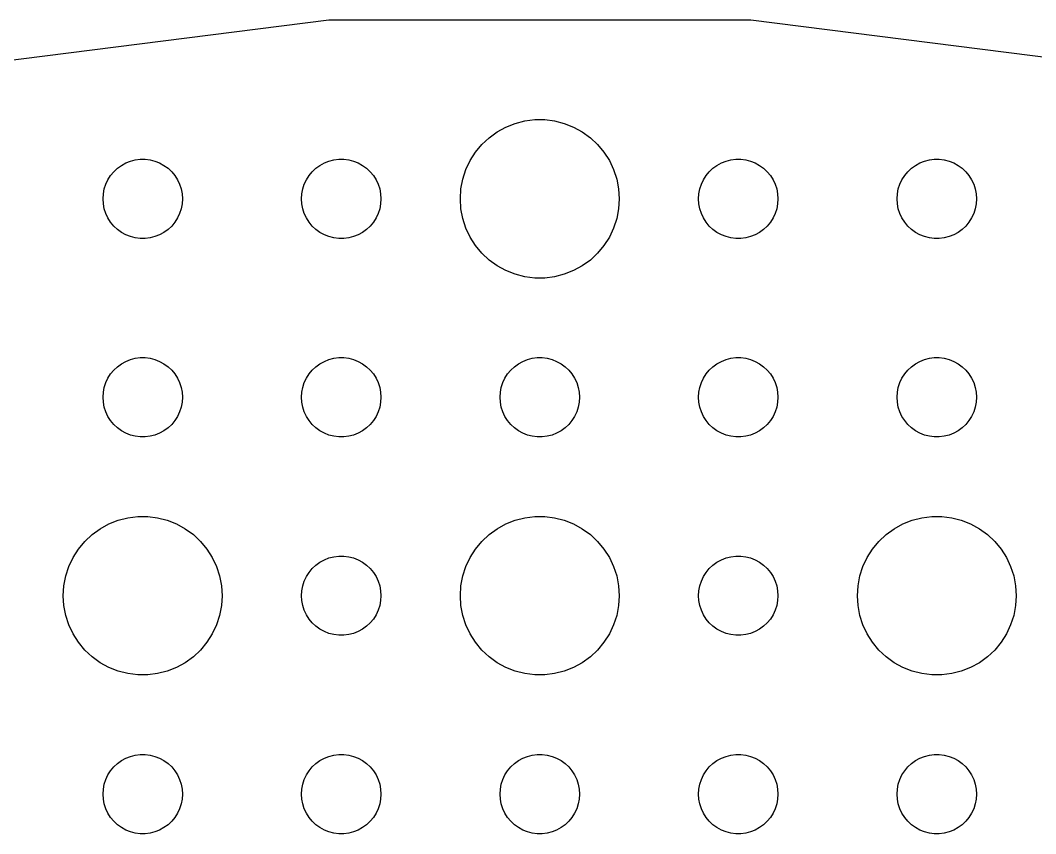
# Model space of a CAD drawing. Header units: metres. Extents: x -127 to 127, y -127 to 127.
# Drawn here: x -19.62 to 18.74, y 96 to 126.75 of the extents above; entities that cross this region are included whole.
import ezdxf

# ---------------------------------------------------------------- set-up
doc = ezdxf.new("R2010")
doc.units = ezdxf.units.M

msp = doc.modelspace()

# ---------------------------------------------------------------- linework, layer by layer
for p, q in [((-7.9744, 126.749), (-23.7974, 124.75)), ((7.9744, 126.749), (-7.9744, 126.749)), ((23.7974, 124.75), (7.9744, 126.749)), ((-1.27733, 122.714), (-0.92705, 122.853)), ((-0.92705, 122.853), (-0.56213, 122.947)), ((-0.56213, 122.947), (-0.18837, 122.994)), ((-0.18837, 122.994), (0.18837, 122.994)), ((0.18837, 122.994), (0.56213, 122.947)), ((0.56213, 122.947), (0.92705, 122.853)), ((0.92705, 122.853), (1.27733, 122.714)), ((-1.91226, 122.312), (-1.60747, 122.533)), ((-1.60747, 122.533), (-1.27733, 122.714)), ((1.27733, 122.714), (1.60747, 122.533)), ((1.60747, 122.533), (1.91226, 122.312)), ((-2.42705, 121.763), (-2.1869, 122.054)), ((-2.1869, 122.054), (-1.91226, 122.312)), ((1.91226, 122.312), (2.1869, 122.054)), ((2.1869, 122.054), (2.42705, 121.763)), ((-2.62891, 121.445), (-2.42705, 121.763)), ((2.42705, 121.763), (2.62891, 121.445)), ((-15.9561, 121.156), (-15.8037, 121.266)), ((-15.8037, 121.266), (-15.6387, 121.357)), ((-15.6387, 121.357), (-15.4635, 121.427)), ((-15.4635, 121.427), (-15.2811, 121.473)), ((-15.2811, 121.473), (-15.0942, 121.497)), ((-15.0942, 121.497), (-14.9058, 121.497)), ((-14.9058, 121.497), (-14.7189, 121.473)), ((-14.7189, 121.473), (-14.5365, 121.427)), ((-14.5365, 121.427), (-14.3613, 121.357)), ((-14.3613, 121.357), (-14.1963, 121.266)), ((-14.1963, 121.266), (-14.0439, 121.156)), ((-8.45613, 121.156), (-8.30373, 121.266)), ((-8.30373, 121.266), (-8.13866, 121.357)), ((-8.13866, 121.357), (-7.96352, 121.427)), ((-7.96352, 121.427), (-7.78107, 121.473)), ((-7.78107, 121.473), (-7.59418, 121.497)), ((-7.59418, 121.497), (-7.40581, 121.497)), ((-7.40581, 121.497), (-7.21892, 121.473)), ((-7.21892, 121.473), (-7.03647, 121.427)), ((-7.03647, 121.427), (-6.86133, 121.357)), ((-6.86133, 121.357), (-6.69626, 121.266)), ((-6.69626, 121.266), (-6.54385, 121.156)), ((-2.78932, 121.104), (-2.62891, 121.445)), ((2.62891, 121.445), (2.78932, 121.104)), ((6.54385, 121.156), (6.69626, 121.266)), ((6.69626, 121.266), (6.86133, 121.357)), ((6.86133, 121.357), (7.03647, 121.427)), ((7.03647, 121.427), (7.21892, 121.473)), ((7.21892, 121.473), (7.40581, 121.497)), ((7.40581, 121.497), (7.59418, 121.497)), ((7.59418, 121.497), (7.78107, 121.473)), ((7.78107, 121.473), (7.96352, 121.427)), ((7.96352, 121.427), (8.13866, 121.357)), ((8.13866, 121.357), (8.30373, 121.266)), ((8.30373, 121.266), (8.45613, 121.156)), ((14.0439, 121.156), (14.1963, 121.266)), ((14.1963, 121.266), (14.3613, 121.357)), ((14.3613, 121.357), (14.5365, 121.427)), ((14.5365, 121.427), (14.7189, 121.473)), ((14.7189, 121.473), (14.9058, 121.497)), ((14.9058, 121.497), (15.0942, 121.497)), ((15.0942, 121.497), (15.2811, 121.473)), ((15.2811, 121.473), (15.4635, 121.427)), ((15.4635, 121.427), (15.6387, 121.357)), ((15.6387, 121.357), (15.8037, 121.266)), ((15.8037, 121.266), (15.9561, 121.156)), ((-16.3145, 120.723), (-16.2135, 120.882)), ((-16.2135, 120.882), (-16.0934, 121.027)), ((-16.0934, 121.027), (-15.9561, 121.156)), ((-14.0439, 121.156), (-13.9065, 121.027)), ((-13.9065, 121.027), (-13.7865, 120.882)), ((-13.7865, 120.882), (-13.6855, 120.723)), ((-8.81445, 120.723), (-8.71352, 120.882)), ((-8.71352, 120.882), (-8.59344, 121.027)), ((-8.59344, 121.027), (-8.45613, 121.156)), ((-6.54385, 121.156), (-6.40654, 121.027)), ((-6.40654, 121.027), (-6.28647, 120.882)), ((-6.28647, 120.882), (-6.18553, 120.723)), ((-2.90575, 120.746), (-2.78932, 121.104)), ((2.78932, 121.104), (2.90575, 120.746)), ((6.18553, 120.723), (6.28647, 120.882)), ((6.28647, 120.882), (6.40654, 121.027)), ((6.40654, 121.027), (6.54385, 121.156)), ((8.45613, 121.156), (8.59344, 121.027)), ((8.59344, 121.027), (8.71352, 120.882)), ((8.71352, 120.882), (8.81445, 120.723)), ((13.6855, 120.723), (13.7865, 120.882)), ((13.7865, 120.882), (13.9065, 121.027)), ((13.9065, 121.027), (14.0439, 121.156)), ((15.9561, 121.156), (16.0934, 121.027)), ((16.0934, 121.027), (16.2135, 120.882)), ((16.2135, 120.882), (16.3145, 120.723)), ((-16.4529, 120.373), (-16.3947, 120.552)), ((-16.3947, 120.552), (-16.3145, 120.723)), ((-13.6855, 120.723), (-13.6053, 120.552)), ((-13.6053, 120.552), (-13.5471, 120.373)), ((-8.95287, 120.373), (-8.89465, 120.552)), ((-8.89465, 120.552), (-8.81445, 120.723)), ((-6.18553, 120.723), (-6.10533, 120.552)), ((-6.10533, 120.552), (-6.04712, 120.373)), ((-2.97633, 120.376), (-2.90575, 120.746)), ((2.90575, 120.746), (2.97633, 120.376)), ((6.04712, 120.373), (6.10533, 120.552)), ((6.10533, 120.552), (6.18553, 120.723)), ((8.81445, 120.723), (8.89465, 120.552)), ((8.89465, 120.552), (8.95287, 120.373)), ((13.5471, 120.373), (13.6053, 120.552)), ((13.6053, 120.552), (13.6855, 120.723)), ((16.3145, 120.723), (16.3947, 120.552)), ((16.3947, 120.552), (16.4529, 120.373)), ((-16.5, 120), (-16.4882, 120.188)), ((-16.4882, 120.188), (-16.4529, 120.373)), ((-13.5471, 120.373), (-13.5118, 120.188)), ((-13.5118, 120.188), (-13.5, 120)), ((-9, 120), (-8.98816, 120.188)), ((-8.98816, 120.188), (-8.95287, 120.373)), ((-6.04712, 120.373), (-6.01183, 120.188)), ((-6.01183, 120.188), (-6, 120)), ((-3, 120), (-2.97633, 120.376)), ((2.97633, 120.376), (3, 120)), ((6, 120), (6.01183, 120.188)), ((6.01183, 120.188), (6.04712, 120.373)), ((8.95287, 120.373), (8.98816, 120.188)), ((8.98816, 120.188), (9, 120)), ((13.5, 120), (13.5118, 120.188)), ((13.5118, 120.188), (13.5471, 120.373)), ((16.4529, 120.373), (16.4882, 120.188)), ((16.4882, 120.188), (16.5, 120)), ((-16.4882, 119.812), (-16.5, 120)), ((-16.4529, 119.627), (-16.4882, 119.812)), ((-13.5118, 119.812), (-13.5471, 119.627)), ((-13.5, 120), (-13.5118, 119.812)), ((-8.98816, 119.812), (-9, 120)), ((-8.95287, 119.627), (-8.98816, 119.812)), ((-6.01183, 119.812), (-6.04712, 119.627)), ((-6, 120), (-6.01183, 119.812)), ((-2.97633, 119.624), (-3, 120)), ((3, 120), (2.97633, 119.624)), ((6.01183, 119.812), (6, 120)), ((6.04712, 119.627), (6.01183, 119.812)), ((8.98816, 119.812), (8.95287, 119.627)), ((9, 120), (8.98816, 119.812)), ((13.5118, 119.812), (13.5, 120)), ((13.5471, 119.627), (13.5118, 119.812)), ((16.4882, 119.812), (16.4529, 119.627)), ((16.5, 120), (16.4882, 119.812)), ((-16.3947, 119.448), (-16.4529, 119.627)), ((-16.3145, 119.277), (-16.3947, 119.448)), ((-13.6053, 119.448), (-13.6855, 119.277)), ((-13.5471, 119.627), (-13.6053, 119.448)), ((-8.89465, 119.448), (-8.95287, 119.627)), ((-8.81445, 119.277), (-8.89465, 119.448)), ((-6.10533, 119.448), (-6.18553, 119.277)), ((-6.04712, 119.627), (-6.10533, 119.448)), ((-2.90575, 119.254), (-2.97633, 119.624)), ((2.97633, 119.624), (2.90575, 119.254)), ((6.10533, 119.448), (6.04712, 119.627)), ((6.18553, 119.277), (6.10533, 119.448)), ((8.89465, 119.448), (8.81445, 119.277)), ((8.95287, 119.627), (8.89465, 119.448)), ((13.6053, 119.448), (13.5471, 119.627)), ((13.6855, 119.277), (13.6053, 119.448)), ((16.3947, 119.448), (16.3145, 119.277)), ((16.4529, 119.627), (16.3947, 119.448)), ((-16.2135, 119.118), (-16.3145, 119.277)), ((-16.0934, 118.973), (-16.2135, 119.118)), ((-15.9561, 118.844), (-16.0934, 118.973)), ((-13.9065, 118.973), (-14.0439, 118.844)), ((-13.7865, 119.118), (-13.9065, 118.973)), ((-13.6855, 119.277), (-13.7865, 119.118)), ((-8.71352, 119.118), (-8.81445, 119.277)), ((-8.59344, 118.973), (-8.71352, 119.118)), ((-8.45613, 118.844), (-8.59344, 118.973)), ((-6.40654, 118.973), (-6.54385, 118.844)), ((-6.28647, 119.118), (-6.40654, 118.973)), ((-6.18553, 119.277), (-6.28647, 119.118)), ((-2.78932, 118.896), (-2.90575, 119.254)), ((2.90575, 119.254), (2.78932, 118.896)), ((6.28647, 119.118), (6.18553, 119.277)), ((6.40654, 118.973), (6.28647, 119.118)), ((6.54385, 118.844), (6.40654, 118.973)), ((8.59344, 118.973), (8.45613, 118.844)), ((8.71352, 119.118), (8.59344, 118.973)), ((8.81445, 119.277), (8.71352, 119.118)), ((13.7865, 119.118), (13.6855, 119.277)), ((13.9065, 118.973), (13.7865, 119.118)), ((14.0439, 118.844), (13.9065, 118.973)), ((16.0934, 118.973), (15.9561, 118.844)), ((16.2135, 119.118), (16.0934, 118.973)), ((16.3145, 119.277), (16.2135, 119.118)), ((-15.8037, 118.734), (-15.9561, 118.844)), ((-15.6387, 118.643), (-15.8037, 118.734)), ((-15.4635, 118.573), (-15.6387, 118.643)), ((-15.2811, 118.527), (-15.4635, 118.573)), ((-14.5365, 118.573), (-14.7189, 118.527)), ((-14.3613, 118.643), (-14.5365, 118.573)), ((-14.1963, 118.734), (-14.3613, 118.643)), ((-14.0439, 118.844), (-14.1963, 118.734)), ((-8.30373, 118.734), (-8.45613, 118.844)), ((-8.13866, 118.643), (-8.30373, 118.734)), ((-7.96352, 118.573), (-8.13866, 118.643)), ((-7.78107, 118.527), (-7.96352, 118.573)), ((-7.03647, 118.573), (-7.21892, 118.527)), ((-6.86133, 118.643), (-7.03647, 118.573)), ((-6.69626, 118.734), (-6.86133, 118.643)), ((-6.54385, 118.844), (-6.69626, 118.734)), ((-2.62891, 118.555), (-2.78932, 118.896)), ((-2.42705, 118.237), (-2.62891, 118.555)), ((2.62891, 118.555), (2.42705, 118.237)), ((2.78932, 118.896), (2.62891, 118.555)), ((6.69626, 118.734), (6.54385, 118.844)), ((6.86133, 118.643), (6.69626, 118.734)), ((7.03647, 118.573), (6.86133, 118.643)), ((7.21892, 118.527), (7.03647, 118.573)), ((7.96352, 118.573), (7.78107, 118.527)), ((8.13866, 118.643), (7.96352, 118.573)), ((8.30373, 118.734), (8.13866, 118.643)), ((8.45613, 118.844), (8.30373, 118.734)), ((14.1963, 118.734), (14.0439, 118.844)), ((14.3613, 118.643), (14.1963, 118.734)), ((14.5365, 118.573), (14.3613, 118.643)), ((14.7189, 118.527), (14.5365, 118.573)), ((15.4635, 118.573), (15.2811, 118.527)), ((15.6387, 118.643), (15.4635, 118.573)), ((15.8037, 118.734), (15.6387, 118.643)), ((15.9561, 118.844), (15.8037, 118.734)), ((-15.0942, 118.503), (-15.2811, 118.527)), ((-14.9058, 118.503), (-15.0942, 118.503)), ((-14.7189, 118.527), (-14.9058, 118.503)), ((-7.59418, 118.503), (-7.78107, 118.527)), ((-7.40581, 118.503), (-7.59418, 118.503)), ((-7.21892, 118.527), (-7.40581, 118.503)), ((-2.1869, 117.946), (-2.42705, 118.237)), ((2.42705, 118.237), (2.1869, 117.946)), ((7.40581, 118.503), (7.21892, 118.527)), ((7.59418, 118.503), (7.40581, 118.503)), ((7.78107, 118.527), (7.59418, 118.503)), ((14.9058, 118.503), (14.7189, 118.527)), ((15.0942, 118.503), (14.9058, 118.503)), ((15.2811, 118.527), (15.0942, 118.503)), ((-1.91226, 117.688), (-2.1869, 117.946)), ((2.1869, 117.946), (1.91226, 117.688)), ((-1.60747, 117.467), (-1.91226, 117.688)), ((-1.27733, 117.286), (-1.60747, 117.467)), ((1.60747, 117.467), (1.27733, 117.286)), ((1.91226, 117.688), (1.60747, 117.467)), ((-0.92705, 117.147), (-1.27733, 117.286)), ((-0.56213, 117.053), (-0.92705, 117.147)), ((-0.18837, 117.006), (-0.56213, 117.053)), ((0.18837, 117.006), (-0.18837, 117.006)), ((0.56213, 117.053), (0.18837, 117.006)), ((0.92705, 117.147), (0.56213, 117.053)), ((1.27733, 117.286), (0.92705, 117.147)), ((-15.4635, 113.927), (-15.2811, 113.973)), ((-15.2811, 113.973), (-15.0942, 113.997)), ((-15.0942, 113.997), (-14.9058, 113.997)), ((-14.9058, 113.997), (-14.7189, 113.973)), ((-14.7189, 113.973), (-14.5365, 113.927)), ((-7.96352, 113.927), (-7.78107, 113.973)), ((-7.78107, 113.973), (-7.59418, 113.997)), ((-7.59418, 113.997), (-7.40581, 113.997)), ((-7.40581, 113.997), (-7.21892, 113.973)), ((-7.21892, 113.973), (-7.03647, 113.927)), ((-0.46352, 113.927), (-0.28107, 113.973)), ((-0.28107, 113.973), (-0.09418, 113.997)), ((-0.09418, 113.997), (0.09418, 113.997)), ((0.09418, 113.997), (0.28107, 113.973)), ((0.28107, 113.973), (0.46352, 113.927)), ((7.03647, 113.927), (7.21892, 113.973)), ((7.21892, 113.973), (7.40581, 113.997)), ((7.40581, 113.997), (7.59418, 113.997)), ((7.59418, 113.997), (7.78107, 113.973)), ((7.78107, 113.973), (7.96352, 113.927)), ((14.5365, 113.927), (14.7189, 113.973)), ((14.7189, 113.973), (14.9058, 113.997)), ((14.9058, 113.997), (15.0942, 113.997)), ((15.0942, 113.997), (15.2811, 113.973)), ((15.2811, 113.973), (15.4635, 113.927)), ((-16.0934, 113.527), (-15.9561, 113.656)), ((-15.9561, 113.656), (-15.8037, 113.766)), ((-15.8037, 113.766), (-15.6387, 113.857)), ((-15.6387, 113.857), (-15.4635, 113.927)), ((-14.5365, 113.927), (-14.3613, 113.857)), ((-14.3613, 113.857), (-14.1963, 113.766)), ((-14.1963, 113.766), (-14.0439, 113.656)), ((-14.0439, 113.656), (-13.9065, 113.527)), ((-8.59344, 113.527), (-8.45613, 113.656)), ((-8.45613, 113.656), (-8.30373, 113.766)), ((-8.30373, 113.766), (-8.13866, 113.857)), ((-8.13866, 113.857), (-7.96352, 113.927)), ((-7.03647, 113.927), (-6.86133, 113.857)), ((-6.86133, 113.857), (-6.69626, 113.766)), ((-6.69626, 113.766), (-6.54385, 113.656)), ((-6.54385, 113.656), (-6.40654, 113.527)), ((-1.09344, 113.527), (-0.95613, 113.656)), ((-0.95613, 113.656), (-0.80373, 113.766)), ((-0.80373, 113.766), (-0.63866, 113.857)), ((-0.63866, 113.857), (-0.46352, 113.927)), ((0.46352, 113.927), (0.63866, 113.857)), ((0.63866, 113.857), (0.80373, 113.766)), ((0.80373, 113.766), (0.95613, 113.656)), ((0.95613, 113.656), (1.09344, 113.527)), ((6.40654, 113.527), (6.54385, 113.656)), ((6.54385, 113.656), (6.69626, 113.766)), ((6.69626, 113.766), (6.86133, 113.857)), ((6.86133, 113.857), (7.03647, 113.927)), ((7.96352, 113.927), (8.13866, 113.857)), ((8.13866, 113.857), (8.30373, 113.766)), ((8.30373, 113.766), (8.45613, 113.656)), ((8.45613, 113.656), (8.59344, 113.527)), ((13.9065, 113.527), (14.0439, 113.656)), ((14.0439, 113.656), (14.1963, 113.766)), ((14.1963, 113.766), (14.3613, 113.857)), ((14.3613, 113.857), (14.5365, 113.927)), ((15.4635, 113.927), (15.6387, 113.857)), ((15.6387, 113.857), (15.8037, 113.766)), ((15.8037, 113.766), (15.9561, 113.656)), ((15.9561, 113.656), (16.0934, 113.527)), ((-16.3947, 113.052), (-16.3145, 113.223)), ((-16.3145, 113.223), (-16.2135, 113.382)), ((-16.2135, 113.382), (-16.0934, 113.527)), ((-13.9065, 113.527), (-13.7865, 113.382)), ((-13.7865, 113.382), (-13.6855, 113.223)), ((-13.6855, 113.223), (-13.6053, 113.052)), ((-8.89465, 113.052), (-8.81445, 113.223)), ((-8.81445, 113.223), (-8.71352, 113.382)), ((-8.71352, 113.382), (-8.59344, 113.527)), ((-6.40654, 113.527), (-6.28647, 113.382)), ((-6.28647, 113.382), (-6.18553, 113.223)), ((-6.18553, 113.223), (-6.10533, 113.052)), ((-1.39465, 113.052), (-1.31445, 113.223)), ((-1.31445, 113.223), (-1.21352, 113.382)), ((-1.21352, 113.382), (-1.09344, 113.527)), ((1.09344, 113.527), (1.21352, 113.382)), ((1.21352, 113.382), (1.31445, 113.223)), ((1.31445, 113.223), (1.39465, 113.052)), ((6.10533, 113.052), (6.18553, 113.223)), ((6.18553, 113.223), (6.28647, 113.382)), ((6.28647, 113.382), (6.40654, 113.527)), ((8.59344, 113.527), (8.71352, 113.382)), ((8.71352, 113.382), (8.81445, 113.223)), ((8.81445, 113.223), (8.89465, 113.052)), ((13.6053, 113.052), (13.6855, 113.223)), ((13.6855, 113.223), (13.7865, 113.382)), ((13.7865, 113.382), (13.9065, 113.527)), ((16.0934, 113.527), (16.2135, 113.382)), ((16.2135, 113.382), (16.3145, 113.223)), ((16.3145, 113.223), (16.3947, 113.052)), ((-16.4882, 112.688), (-16.4529, 112.873)), ((-16.4529, 112.873), (-16.3947, 113.052)), ((-13.6053, 113.052), (-13.5471, 112.873)), ((-13.5471, 112.873), (-13.5118, 112.688)), ((-8.98816, 112.688), (-8.95287, 112.873)), ((-8.95287, 112.873), (-8.89465, 113.052)), ((-6.10533, 113.052), (-6.04712, 112.873)), ((-6.04712, 112.873), (-6.01183, 112.688)), ((-1.48816, 112.688), (-1.45287, 112.873)), ((-1.45287, 112.873), (-1.39465, 113.052)), ((1.39465, 113.052), (1.45287, 112.873)), ((1.45287, 112.873), (1.48816, 112.688)), ((6.01183, 112.688), (6.04712, 112.873)), ((6.04712, 112.873), (6.10533, 113.052)), ((8.89465, 113.052), (8.95287, 112.873)), ((8.95287, 112.873), (8.98816, 112.688)), ((13.5118, 112.688), (13.5471, 112.873)), ((13.5471, 112.873), (13.6053, 113.052)), ((16.3947, 113.052), (16.4529, 112.873)), ((16.4529, 112.873), (16.4882, 112.688)), ((-16.5, 112.5), (-16.4882, 112.688)), ((-16.4882, 112.312), (-16.5, 112.5)), ((-13.5118, 112.688), (-13.5, 112.5)), ((-13.5, 112.5), (-13.5118, 112.312)), ((-9, 112.5), (-8.98816, 112.688)), ((-8.98816, 112.312), (-9, 112.5)), ((-6.01183, 112.688), (-6, 112.5)), ((-6, 112.5), (-6.01183, 112.312)), ((-1.5, 112.5), (-1.48816, 112.688)), ((-1.48816, 112.312), (-1.5, 112.5)), ((1.48816, 112.688), (1.5, 112.5)), ((1.5, 112.5), (1.48816, 112.312)), ((6, 112.5), (6.01183, 112.688)), ((6.01183, 112.312), (6, 112.5)), ((8.98816, 112.688), (9, 112.5)), ((9, 112.5), (8.98816, 112.312)), ((13.5, 112.5), (13.5118, 112.688)), ((13.5118, 112.312), (13.5, 112.5)), ((16.4882, 112.688), (16.5, 112.5)), ((16.5, 112.5), (16.4882, 112.312)), ((-16.4529, 112.127), (-16.4882, 112.312)), ((-16.3947, 111.948), (-16.4529, 112.127)), ((-13.5471, 112.127), (-13.6053, 111.948)), ((-13.5118, 112.312), (-13.5471, 112.127)), ((-8.95287, 112.127), (-8.98816, 112.312)), ((-8.89465, 111.948), (-8.95287, 112.127)), ((-6.04712, 112.127), (-6.10533, 111.948)), ((-6.01183, 112.312), (-6.04712, 112.127)), ((-1.45287, 112.127), (-1.48816, 112.312)), ((-1.39465, 111.948), (-1.45287, 112.127)), ((1.45287, 112.127), (1.39465, 111.948)), ((1.48816, 112.312), (1.45287, 112.127)), ((6.04712, 112.127), (6.01183, 112.312)), ((6.10533, 111.948), (6.04712, 112.127)), ((8.95287, 112.127), (8.89465, 111.948)), ((8.98816, 112.312), (8.95287, 112.127)), ((13.5471, 112.127), (13.5118, 112.312)), ((13.6053, 111.948), (13.5471, 112.127)), ((16.4529, 112.127), (16.3947, 111.948)), ((16.4882, 112.312), (16.4529, 112.127)), ((-16.3145, 111.777), (-16.3947, 111.948)), ((-16.2135, 111.618), (-16.3145, 111.777)), ((-13.6855, 111.777), (-13.7865, 111.618)), ((-13.6053, 111.948), (-13.6855, 111.777)), ((-8.81445, 111.777), (-8.89465, 111.948)), ((-8.71352, 111.618), (-8.81445, 111.777)), ((-6.18553, 111.777), (-6.28647, 111.618)), ((-6.10533, 111.948), (-6.18553, 111.777)), ((-1.31445, 111.777), (-1.39465, 111.948)), ((-1.21352, 111.618), (-1.31445, 111.777)), ((1.31445, 111.777), (1.21352, 111.618)), ((1.39465, 111.948), (1.31445, 111.777)), ((6.18553, 111.777), (6.10533, 111.948)), ((6.28647, 111.618), (6.18553, 111.777)), ((8.81445, 111.777), (8.71352, 111.618)), ((8.89465, 111.948), (8.81445, 111.777)), ((13.6855, 111.777), (13.6053, 111.948)), ((13.7865, 111.618), (13.6855, 111.777)), ((16.3145, 111.777), (16.2135, 111.618)), ((16.3947, 111.948), (16.3145, 111.777)), ((-16.0934, 111.473), (-16.2135, 111.618)), ((-15.9561, 111.344), (-16.0934, 111.473)), ((-15.8037, 111.234), (-15.9561, 111.344)), ((-14.0439, 111.344), (-14.1963, 111.234)), ((-13.9065, 111.473), (-14.0439, 111.344)), ((-13.7865, 111.618), (-13.9065, 111.473)), ((-8.59344, 111.473), (-8.71352, 111.618)), ((-8.45613, 111.344), (-8.59344, 111.473)), ((-8.30373, 111.234), (-8.45613, 111.344)), ((-6.54385, 111.344), (-6.69626, 111.234)), ((-6.40654, 111.473), (-6.54385, 111.344)), ((-6.28647, 111.618), (-6.40654, 111.473)), ((-1.09344, 111.473), (-1.21352, 111.618)), ((-0.95613, 111.344), (-1.09344, 111.473)), ((-0.80373, 111.234), (-0.95613, 111.344)), ((0.95613, 111.344), (0.80373, 111.234)), ((1.09344, 111.473), (0.95613, 111.344)), ((1.21352, 111.618), (1.09344, 111.473)), ((6.40654, 111.473), (6.28647, 111.618)), ((6.54385, 111.344), (6.40654, 111.473)), ((6.69626, 111.234), (6.54385, 111.344)), ((8.45613, 111.344), (8.30373, 111.234)), ((8.59344, 111.473), (8.45613, 111.344)), ((8.71352, 111.618), (8.59344, 111.473)), ((13.9065, 111.473), (13.7865, 111.618)), ((14.0439, 111.344), (13.9065, 111.473)), ((14.1963, 111.234), (14.0439, 111.344)), ((15.9561, 111.344), (15.8037, 111.234)), ((16.0934, 111.473), (15.9561, 111.344)), ((16.2135, 111.618), (16.0934, 111.473)), ((-15.6387, 111.143), (-15.8037, 111.234)), ((-15.4635, 111.073), (-15.6387, 111.143)), ((-15.2811, 111.027), (-15.4635, 111.073)), ((-15.0942, 111.003), (-15.2811, 111.027)), ((-14.9058, 111.003), (-15.0942, 111.003)), ((-14.7189, 111.027), (-14.9058, 111.003)), ((-14.5365, 111.073), (-14.7189, 111.027)), ((-14.3613, 111.143), (-14.5365, 111.073)), ((-14.1963, 111.234), (-14.3613, 111.143)), ((-8.13866, 111.143), (-8.30373, 111.234)), ((-7.96352, 111.073), (-8.13866, 111.143)), ((-7.78107, 111.027), (-7.96352, 111.073)), ((-7.59418, 111.003), (-7.78107, 111.027)), ((-7.40581, 111.003), (-7.59418, 111.003)), ((-7.21892, 111.027), (-7.40581, 111.003)), ((-7.03647, 111.073), (-7.21892, 111.027)), ((-6.86133, 111.143), (-7.03647, 111.073)), ((-6.69626, 111.234), (-6.86133, 111.143)), ((-0.63866, 111.143), (-0.80373, 111.234)), ((-0.46352, 111.073), (-0.63866, 111.143)), ((-0.28107, 111.027), (-0.46352, 111.073)), ((-0.09418, 111.003), (-0.28107, 111.027)), ((0.09418, 111.003), (-0.09418, 111.003)), ((0.28107, 111.027), (0.09418, 111.003)), ((0.46352, 111.073), (0.28107, 111.027)), ((0.63866, 111.143), (0.46352, 111.073)), ((0.80373, 111.234), (0.63866, 111.143)), ((6.86133, 111.143), (6.69626, 111.234)), ((7.03647, 111.073), (6.86133, 111.143)), ((7.21892, 111.027), (7.03647, 111.073)), ((7.40581, 111.003), (7.21892, 111.027)), ((7.59418, 111.003), (7.40581, 111.003)), ((7.78107, 111.027), (7.59418, 111.003)), ((7.96352, 111.073), (7.78107, 111.027)), ((8.13866, 111.143), (7.96352, 111.073)), ((8.30373, 111.234), (8.13866, 111.143)), ((14.3613, 111.143), (14.1963, 111.234)), ((14.5365, 111.073), (14.3613, 111.143)), ((14.7189, 111.027), (14.5365, 111.073)), ((14.9058, 111.003), (14.7189, 111.027)), ((15.0942, 111.003), (14.9058, 111.003)), ((15.2811, 111.027), (15.0942, 111.003)), ((15.4635, 111.073), (15.2811, 111.027)), ((15.6387, 111.143), (15.4635, 111.073)), ((15.8037, 111.234), (15.6387, 111.143)), ((-16.2773, 107.714), (-15.927, 107.853)), ((-15.927, 107.853), (-15.5621, 107.947)), ((-15.5621, 107.947), (-15.1884, 107.994)), ((-15.1884, 107.994), (-14.8116, 107.994)), ((-14.8116, 107.994), (-14.4379, 107.947)), ((-14.4379, 107.947), (-14.0729, 107.853)), ((-14.0729, 107.853), (-13.7227, 107.714)), ((-1.27733, 107.714), (-0.92705, 107.853)), ((-0.92705, 107.853), (-0.56213, 107.947)), ((-0.56213, 107.947), (-0.18837, 107.994)), ((-0.18837, 107.994), (0.18837, 107.994)), ((0.18837, 107.994), (0.56213, 107.947)), ((0.56213, 107.947), (0.92705, 107.853)), ((0.92705, 107.853), (1.27733, 107.714)), ((13.7227, 107.714), (14.0729, 107.853)), ((14.0729, 107.853), (14.4379, 107.947)), ((14.4379, 107.947), (14.8116, 107.994)), ((14.8116, 107.994), (15.1884, 107.994)), ((15.1884, 107.994), (15.5621, 107.947)), ((15.5621, 107.947), (15.927, 107.853)), ((15.927, 107.853), (16.2773, 107.714)), ((-16.9123, 107.312), (-16.6075, 107.533)), ((-16.6075, 107.533), (-16.2773, 107.714)), ((-13.7227, 107.714), (-13.3925, 107.533)), ((-13.3925, 107.533), (-13.0877, 107.312)), ((-1.91226, 107.312), (-1.60747, 107.533)), ((-1.60747, 107.533), (-1.27733, 107.714)), ((1.27733, 107.714), (1.60747, 107.533)), ((1.60747, 107.533), (1.91226, 107.312)), ((13.0877, 107.312), (13.3925, 107.533)), ((13.3925, 107.533), (13.7227, 107.714)), ((16.2773, 107.714), (16.6075, 107.533)), ((16.6075, 107.533), (16.9123, 107.312)), ((-17.427, 106.763), (-17.1869, 107.054)), ((-17.1869, 107.054), (-16.9123, 107.312)), ((-13.0877, 107.312), (-12.8131, 107.054)), ((-12.8131, 107.054), (-12.5729, 106.763)), ((-2.42705, 106.763), (-2.1869, 107.054)), ((-2.1869, 107.054), (-1.91226, 107.312)), ((1.91226, 107.312), (2.1869, 107.054)), ((2.1869, 107.054), (2.42705, 106.763)), ((12.5729, 106.763), (12.8131, 107.054)), ((12.8131, 107.054), (13.0877, 107.312)), ((16.9123, 107.312), (17.1869, 107.054)), ((17.1869, 107.054), (17.427, 106.763)), ((-17.6289, 106.445), (-17.427, 106.763)), ((-12.5729, 106.763), (-12.3711, 106.445)), ((-2.62891, 106.445), (-2.42705, 106.763)), ((2.42705, 106.763), (2.62891, 106.445)), ((12.3711, 106.445), (12.5729, 106.763)), ((17.427, 106.763), (17.6289, 106.445)), ((-17.7893, 106.104), (-17.6289, 106.445)), ((-12.3711, 106.445), (-12.2107, 106.104)), ((-8.45613, 106.156), (-8.30373, 106.266)), ((-8.30373, 106.266), (-8.13866, 106.357)), ((-8.13866, 106.357), (-7.96352, 106.427)), ((-7.96352, 106.427), (-7.78107, 106.473)), ((-7.78107, 106.473), (-7.59418, 106.497)), ((-7.59418, 106.497), (-7.40581, 106.497)), ((-7.40581, 106.497), (-7.21892, 106.473)), ((-7.21892, 106.473), (-7.03647, 106.427)), ((-7.03647, 106.427), (-6.86133, 106.357)), ((-6.86133, 106.357), (-6.69626, 106.266)), ((-6.69626, 106.266), (-6.54385, 106.156)), ((-2.78932, 106.104), (-2.62891, 106.445)), ((2.62891, 106.445), (2.78932, 106.104)), ((6.54385, 106.156), (6.69626, 106.266)), ((6.69626, 106.266), (6.86133, 106.357)), ((6.86133, 106.357), (7.03647, 106.427)), ((7.03647, 106.427), (7.21892, 106.473)), ((7.21892, 106.473), (7.40581, 106.497)), ((7.40581, 106.497), (7.59418, 106.497)), ((7.59418, 106.497), (7.78107, 106.473)), ((7.78107, 106.473), (7.96352, 106.427)), ((7.96352, 106.427), (8.13866, 106.357)), ((8.13866, 106.357), (8.30373, 106.266)), ((8.30373, 106.266), (8.45613, 106.156)), ((12.2107, 106.104), (12.3711, 106.445)), ((17.6289, 106.445), (17.7893, 106.104)), ((-17.9057, 105.746), (-17.7893, 106.104)), ((-12.2107, 106.104), (-12.0942, 105.746)), ((-8.81445, 105.723), (-8.71352, 105.882)), ((-8.71352, 105.882), (-8.59344, 106.027)), ((-8.59344, 106.027), (-8.45613, 106.156)), ((-6.54385, 106.156), (-6.40654, 106.027)), ((-6.40654, 106.027), (-6.28647, 105.882)), ((-6.28647, 105.882), (-6.18553, 105.723)), ((-2.90575, 105.746), (-2.78932, 106.104)), ((2.78932, 106.104), (2.90575, 105.746)), ((6.18553, 105.723), (6.28647, 105.882)), ((6.28647, 105.882), (6.40654, 106.027)), ((6.40654, 106.027), (6.54385, 106.156)), ((8.45613, 106.156), (8.59344, 106.027)), ((8.59344, 106.027), (8.71352, 105.882)), ((8.71352, 105.882), (8.81445, 105.723)), ((12.0942, 105.746), (12.2107, 106.104)), ((17.7893, 106.104), (17.9057, 105.746)), ((-17.9763, 105.376), (-17.9057, 105.746)), ((-12.0942, 105.746), (-12.0237, 105.376)), ((-8.95287, 105.373), (-8.89465, 105.552)), ((-8.89465, 105.552), (-8.81445, 105.723)), ((-6.18553, 105.723), (-6.10533, 105.552)), ((-6.10533, 105.552), (-6.04712, 105.373)), ((-2.97633, 105.376), (-2.90575, 105.746)), ((2.90575, 105.746), (2.97633, 105.376)), ((6.04712, 105.373), (6.10533, 105.552)), ((6.10533, 105.552), (6.18553, 105.723)), ((8.81445, 105.723), (8.89465, 105.552)), ((8.89465, 105.552), (8.95287, 105.373)), ((12.0237, 105.376), (12.0942, 105.746)), ((17.9057, 105.746), (17.9763, 105.376)), ((-18, 105), (-17.9763, 105.376)), ((-12.0237, 105.376), (-12, 105)), ((-9, 105), (-8.98816, 105.188)), ((-8.98816, 105.188), (-8.95287, 105.373)), ((-6.04712, 105.373), (-6.01183, 105.188)), ((-6.01183, 105.188), (-6, 105)), ((-3, 105), (-2.97633, 105.376)), ((2.97633, 105.376), (3, 105)), ((6, 105), (6.01183, 105.188)), ((6.01183, 105.188), (6.04712, 105.373)), ((8.95287, 105.373), (8.98816, 105.188)), ((8.98816, 105.188), (9, 105)), ((12, 105), (12.0237, 105.376)), ((17.9763, 105.376), (18, 105)), ((-17.9763, 104.624), (-18, 105)), ((-12, 105), (-12.0237, 104.624)), ((-8.98816, 104.812), (-9, 105)), ((-8.95287, 104.627), (-8.98816, 104.812)), ((-6.01183, 104.812), (-6.04712, 104.627)), ((-6, 105), (-6.01183, 104.812)), ((-2.97633, 104.624), (-3, 105)), ((3, 105), (2.97633, 104.624)), ((6.01183, 104.812), (6, 105)), ((6.04712, 104.627), (6.01183, 104.812)), ((8.98816, 104.812), (8.95287, 104.627)), ((9, 105), (8.98816, 104.812)), ((12.0237, 104.624), (12, 105)), ((18, 105), (17.9763, 104.624)), ((-17.9057, 104.254), (-17.9763, 104.624)), ((-12.0237, 104.624), (-12.0942, 104.254)), ((-8.89465, 104.448), (-8.95287, 104.627)), ((-8.81445, 104.277), (-8.89465, 104.448)), ((-6.10533, 104.448), (-6.18553, 104.277)), ((-6.04712, 104.627), (-6.10533, 104.448)), ((-2.90575, 104.254), (-2.97633, 104.624)), ((2.97633, 104.624), (2.90575, 104.254)), ((6.10533, 104.448), (6.04712, 104.627)), ((6.18553, 104.277), (6.10533, 104.448)), ((8.89465, 104.448), (8.81445, 104.277)), ((8.95287, 104.627), (8.89465, 104.448)), ((12.0942, 104.254), (12.0237, 104.624)), ((17.9763, 104.624), (17.9057, 104.254)), ((-17.7893, 103.896), (-17.9057, 104.254)), ((-12.0942, 104.254), (-12.2107, 103.896)), ((-8.71352, 104.118), (-8.81445, 104.277)), ((-8.59344, 103.973), (-8.71352, 104.118)), ((-8.45613, 103.844), (-8.59344, 103.973)), ((-6.40654, 103.973), (-6.54385, 103.844)), ((-6.28647, 104.118), (-6.40654, 103.973)), ((-6.18553, 104.277), (-6.28647, 104.118)), ((-2.78932, 103.896), (-2.90575, 104.254)), ((2.90575, 104.254), (2.78932, 103.896)), ((6.28647, 104.118), (6.18553, 104.277)), ((6.40654, 103.973), (6.28647, 104.118)), ((6.54385, 103.844), (6.40654, 103.973)), ((8.59344, 103.973), (8.45613, 103.844)), ((8.71352, 104.118), (8.59344, 103.973)), ((8.81445, 104.277), (8.71352, 104.118)), ((12.2107, 103.896), (12.0942, 104.254)), ((17.9057, 104.254), (17.7893, 103.896)), ((-17.6289, 103.555), (-17.7893, 103.896)), ((-12.2107, 103.896), (-12.3711, 103.555)), ((-8.30373, 103.734), (-8.45613, 103.844)), ((-8.13866, 103.643), (-8.30373, 103.734)), ((-7.96352, 103.573), (-8.13866, 103.643)), ((-6.86133, 103.643), (-7.03647, 103.573)), ((-6.69626, 103.734), (-6.86133, 103.643)), ((-6.54385, 103.844), (-6.69626, 103.734)), ((-2.62891, 103.555), (-2.78932, 103.896)), ((2.78932, 103.896), (2.62891, 103.555)), ((6.69626, 103.734), (6.54385, 103.844)), ((6.86133, 103.643), (6.69626, 103.734)), ((7.03647, 103.573), (6.86133, 103.643)), ((8.13866, 103.643), (7.96352, 103.573)), ((8.30373, 103.734), (8.13866, 103.643)), ((8.45613, 103.844), (8.30373, 103.734)), ((12.3711, 103.555), (12.2107, 103.896)), ((17.7893, 103.896), (17.6289, 103.555)), ((-17.427, 103.237), (-17.6289, 103.555)), ((-17.1869, 102.946), (-17.427, 103.237)), ((-12.5729, 103.237), (-12.8131, 102.946)), ((-12.3711, 103.555), (-12.5729, 103.237)), ((-7.78107, 103.527), (-7.96352, 103.573)), ((-7.59418, 103.503), (-7.78107, 103.527)), ((-7.40581, 103.503), (-7.59418, 103.503)), ((-7.21892, 103.527), (-7.40581, 103.503)), ((-7.03647, 103.573), (-7.21892, 103.527)), ((-2.42705, 103.237), (-2.62891, 103.555)), ((-2.1869, 102.946), (-2.42705, 103.237)), ((2.42705, 103.237), (2.1869, 102.946)), ((2.62891, 103.555), (2.42705, 103.237)), ((7.21892, 103.527), (7.03647, 103.573)), ((7.40581, 103.503), (7.21892, 103.527)), ((7.59418, 103.503), (7.40581, 103.503)), ((7.78107, 103.527), (7.59418, 103.503)), ((7.96352, 103.573), (7.78107, 103.527)), ((12.5729, 103.237), (12.3711, 103.555)), ((12.8131, 102.946), (12.5729, 103.237)), ((17.427, 103.237), (17.1869, 102.946)), ((17.6289, 103.555), (17.427, 103.237)), ((-16.9123, 102.688), (-17.1869, 102.946)), ((-12.8131, 102.946), (-13.0877, 102.688)), ((-1.91226, 102.688), (-2.1869, 102.946)), ((2.1869, 102.946), (1.91226, 102.688)), ((13.0877, 102.688), (12.8131, 102.946)), ((17.1869, 102.946), (16.9123, 102.688)), ((-16.6075, 102.467), (-16.9123, 102.688)), ((-16.2773, 102.286), (-16.6075, 102.467)), ((-13.3925, 102.467), (-13.7227, 102.286)), ((-13.0877, 102.688), (-13.3925, 102.467)), ((-1.60747, 102.467), (-1.91226, 102.688)), ((-1.27733, 102.286), (-1.60747, 102.467)), ((1.60747, 102.467), (1.27733, 102.286)), ((1.91226, 102.688), (1.60747, 102.467)), ((13.3925, 102.467), (13.0877, 102.688)), ((13.7227, 102.286), (13.3925, 102.467)), ((16.6075, 102.467), (16.2773, 102.286)), ((16.9123, 102.688), (16.6075, 102.467)), ((-15.927, 102.147), (-16.2773, 102.286)), ((-15.5621, 102.053), (-15.927, 102.147)), ((-15.1884, 102.006), (-15.5621, 102.053)), ((-14.4379, 102.053), (-14.8116, 102.006)), ((-14.0729, 102.147), (-14.4379, 102.053)), ((-13.7227, 102.286), (-14.0729, 102.147)), ((-0.92705, 102.147), (-1.27733, 102.286)), ((-0.56213, 102.053), (-0.92705, 102.147)), ((-0.18837, 102.006), (-0.56213, 102.053)), ((0.56213, 102.053), (0.18837, 102.006)), ((0.92705, 102.147), (0.56213, 102.053)), ((1.27733, 102.286), (0.92705, 102.147)), ((14.0729, 102.147), (13.7227, 102.286)), ((14.4379, 102.053), (14.0729, 102.147)), ((14.8116, 102.006), (14.4379, 102.053)), ((15.5621, 102.053), (15.1884, 102.006)), ((15.927, 102.147), (15.5621, 102.053)), ((16.2773, 102.286), (15.927, 102.147)), ((-14.8116, 102.006), (-15.1884, 102.006)), ((0.18837, 102.006), (-0.18837, 102.006)), ((15.1884, 102.006), (14.8116, 102.006)), ((-15.4635, 98.9266), (-15.2811, 98.9734)), ((-15.2811, 98.9734), (-15.0942, 98.997)), ((-15.0942, 98.997), (-14.9058, 98.997)), ((-14.9058, 98.997), (-14.7189, 98.9734)), ((-14.7189, 98.9734), (-14.5365, 98.9266)), ((-7.96352, 98.9266), (-7.78107, 98.9734)), ((-7.78107, 98.9734), (-7.59418, 98.997)), ((-7.59418, 98.997), (-7.40581, 98.997)), ((-7.40581, 98.997), (-7.21892, 98.9734)), ((-7.21892, 98.9734), (-7.03647, 98.9266)), ((-0.46352, 98.9266), (-0.28107, 98.9734)), ((-0.28107, 98.9734), (-0.09418, 98.997)), ((-0.09418, 98.997), (0.09418, 98.997)), ((0.09418, 98.997), (0.28107, 98.9734)), ((0.28107, 98.9734), (0.46352, 98.9266)), ((7.03647, 98.9266), (7.21892, 98.9734)), ((7.21892, 98.9734), (7.40581, 98.997)), ((7.40581, 98.997), (7.59418, 98.997)), ((7.59418, 98.997), (7.78107, 98.9734)), ((7.78107, 98.9734), (7.96352, 98.9266)), ((14.5365, 98.9266), (14.7189, 98.9734)), ((14.7189, 98.9734), (14.9058, 98.997)), ((14.9058, 98.997), (15.0942, 98.997)), ((15.0942, 98.997), (15.2811, 98.9734)), ((15.2811, 98.9734), (15.4635, 98.9266)), ((-16.0934, 98.5268), (-15.9561, 98.6558)), ((-15.9561, 98.6558), (-15.8037, 98.7665)), ((-15.8037, 98.7665), (-15.6387, 98.8572)), ((-15.6387, 98.8572), (-15.4635, 98.9266)), ((-14.5365, 98.9266), (-14.3613, 98.8572)), ((-14.3613, 98.8572), (-14.1963, 98.7665)), ((-14.1963, 98.7665), (-14.0439, 98.6558)), ((-14.0439, 98.6558), (-13.9065, 98.5268)), ((-8.59344, 98.5268), (-8.45613, 98.6558)), ((-8.45613, 98.6558), (-8.30373, 98.7665)), ((-8.30373, 98.7665), (-8.13866, 98.8572)), ((-8.13866, 98.8572), (-7.96352, 98.9266)), ((-7.03647, 98.9266), (-6.86133, 98.8572)), ((-6.86133, 98.8572), (-6.69626, 98.7665)), ((-6.69626, 98.7665), (-6.54385, 98.6558)), ((-6.54385, 98.6558), (-6.40654, 98.5268)), ((-1.09344, 98.5268), (-0.95613, 98.6558)), ((-0.95613, 98.6558), (-0.80373, 98.7665)), ((-0.80373, 98.7665), (-0.63866, 98.8572)), ((-0.63866, 98.8572), (-0.46352, 98.9266)), ((0.46352, 98.9266), (0.63866, 98.8572)), ((0.63866, 98.8572), (0.80373, 98.7665)), ((0.80373, 98.7665), (0.95613, 98.6558)), ((0.95613, 98.6558), (1.09344, 98.5268)), ((6.40654, 98.5268), (6.54385, 98.6558)), ((6.54385, 98.6558), (6.69626, 98.7665)), ((6.69626, 98.7665), (6.86133, 98.8572)), ((6.86133, 98.8572), (7.03647, 98.9266)), ((7.96352, 98.9266), (8.13866, 98.8572)), ((8.13866, 98.8572), (8.30373, 98.7665)), ((8.30373, 98.7665), (8.45613, 98.6558)), ((8.45613, 98.6558), (8.59344, 98.5268)), ((13.9065, 98.5268), (14.0439, 98.6558)), ((14.0439, 98.6558), (14.1963, 98.7665)), ((14.1963, 98.7665), (14.3613, 98.8572)), ((14.3613, 98.8572), (14.5365, 98.9266)), ((15.4635, 98.9266), (15.6387, 98.8572)), ((15.6387, 98.8572), (15.8037, 98.7665)), ((15.8037, 98.7665), (15.9561, 98.6558)), ((15.9561, 98.6558), (16.0934, 98.5268)), ((-16.3947, 98.0522), (-16.3145, 98.2226)), ((-16.3145, 98.2226), (-16.2135, 98.3817)), ((-16.2135, 98.3817), (-16.0934, 98.5268)), ((-13.9065, 98.5268), (-13.7865, 98.3817)), ((-13.7865, 98.3817), (-13.6855, 98.2226)), ((-13.6855, 98.2226), (-13.6053, 98.0522)), ((-8.89465, 98.0522), (-8.81445, 98.2226)), ((-8.81445, 98.2226), (-8.71352, 98.3817)), ((-8.71352, 98.3817), (-8.59344, 98.5268)), ((-6.40654, 98.5268), (-6.28647, 98.3817)), ((-6.28647, 98.3817), (-6.18553, 98.2226)), ((-6.18553, 98.2226), (-6.10533, 98.0522)), ((-1.39465, 98.0522), (-1.31445, 98.2226)), ((-1.31445, 98.2226), (-1.21352, 98.3817)), ((-1.21352, 98.3817), (-1.09344, 98.5268)), ((1.09344, 98.5268), (1.21352, 98.3817)), ((1.21352, 98.3817), (1.31445, 98.2226)), ((1.31445, 98.2226), (1.39465, 98.0522)), ((6.10533, 98.0522), (6.18553, 98.2226)), ((6.18553, 98.2226), (6.28647, 98.3817)), ((6.28647, 98.3817), (6.40654, 98.5268)), ((8.59344, 98.5268), (8.71352, 98.3817)), ((8.71352, 98.3817), (8.81445, 98.2226)), ((8.81445, 98.2226), (8.89465, 98.0522)), ((13.6053, 98.0522), (13.6855, 98.2226)), ((13.6855, 98.2226), (13.7865, 98.3817)), ((13.7865, 98.3817), (13.9065, 98.5268)), ((16.0934, 98.5268), (16.2135, 98.3817)), ((16.2135, 98.3817), (16.3145, 98.2226)), ((16.3145, 98.2226), (16.3947, 98.0522)), ((-16.4882, 97.688), (-16.4529, 97.873)), ((-16.4529, 97.873), (-16.3947, 98.0522)), ((-13.6053, 98.0522), (-13.5471, 97.873)), ((-13.5471, 97.873), (-13.5118, 97.688)), ((-8.98816, 97.688), (-8.95287, 97.873)), ((-8.95287, 97.873), (-8.89465, 98.0522)), ((-6.10533, 98.0522), (-6.04712, 97.873)), ((-6.04712, 97.873), (-6.01183, 97.688)), ((-1.48816, 97.688), (-1.45287, 97.873)), ((-1.45287, 97.873), (-1.39465, 98.0522)), ((1.39465, 98.0522), (1.45287, 97.873)), ((1.45287, 97.873), (1.48816, 97.688)), ((6.01183, 97.688), (6.04712, 97.873)), ((6.04712, 97.873), (6.10533, 98.0522)), ((8.89465, 98.0522), (8.95287, 97.873)), ((8.95287, 97.873), (8.98816, 97.688)), ((13.5118, 97.688), (13.5471, 97.873)), ((13.5471, 97.873), (13.6053, 98.0522)), ((16.3947, 98.0522), (16.4529, 97.873)), ((16.4529, 97.873), (16.4882, 97.688)), ((-16.5, 97.5), (-16.4882, 97.688)), ((-16.4882, 97.312), (-16.5, 97.5)), ((-13.5118, 97.688), (-13.5, 97.5)), ((-13.5, 97.5), (-13.5118, 97.312)), ((-9, 97.5), (-8.98816, 97.688)), ((-8.98816, 97.312), (-9, 97.5)), ((-6.01183, 97.688), (-6, 97.5)), ((-6, 97.5), (-6.01183, 97.312)), ((-1.5, 97.5), (-1.48816, 97.688)), ((-1.48816, 97.312), (-1.5, 97.5)), ((1.48816, 97.688), (1.5, 97.5)), ((1.5, 97.5), (1.48816, 97.312)), ((6, 97.5), (6.01183, 97.688)), ((6.01183, 97.312), (6, 97.5)), ((8.98816, 97.688), (9, 97.5)), ((9, 97.5), (8.98816, 97.312)), ((13.5, 97.5), (13.5118, 97.688)), ((13.5118, 97.312), (13.5, 97.5)), ((16.4882, 97.688), (16.5, 97.5)), ((16.5, 97.5), (16.4882, 97.312)), ((-16.4529, 97.127), (-16.4882, 97.312)), ((-16.3947, 96.9478), (-16.4529, 97.127)), ((-13.5471, 97.127), (-13.6053, 96.9478)), ((-13.5118, 97.312), (-13.5471, 97.127)), ((-8.95287, 97.127), (-8.98816, 97.312)), ((-8.89465, 96.9478), (-8.95287, 97.127)), ((-6.04712, 97.127), (-6.10533, 96.9478)), ((-6.01183, 97.312), (-6.04712, 97.127)), ((-1.45287, 97.127), (-1.48816, 97.312)), ((-1.39465, 96.9478), (-1.45287, 97.127)), ((1.45287, 97.127), (1.39465, 96.9478)), ((1.48816, 97.312), (1.45287, 97.127)), ((6.04712, 97.127), (6.01183, 97.312)), ((6.10533, 96.9478), (6.04712, 97.127)), ((8.95287, 97.127), (8.89465, 96.9478)), ((8.98816, 97.312), (8.95287, 97.127)), ((13.5471, 97.127), (13.5118, 97.312)), ((13.6053, 96.9478), (13.5471, 97.127)), ((16.4529, 97.127), (16.3947, 96.9478)), ((16.4882, 97.312), (16.4529, 97.127)), ((-16.3145, 96.7774), (-16.3947, 96.9478)), ((-16.2135, 96.6183), (-16.3145, 96.7774)), ((-13.6855, 96.7774), (-13.7865, 96.6183)), ((-13.6053, 96.9478), (-13.6855, 96.7774)), ((-8.81445, 96.7774), (-8.89465, 96.9478)), ((-8.71352, 96.6183), (-8.81445, 96.7774)), ((-6.18553, 96.7774), (-6.28647, 96.6183)), ((-6.10533, 96.9478), (-6.18553, 96.7774)), ((-1.31445, 96.7774), (-1.39465, 96.9478)), ((-1.21352, 96.6183), (-1.31445, 96.7774)), ((1.31445, 96.7774), (1.21352, 96.6183)), ((1.39465, 96.9478), (1.31445, 96.7774)), ((6.18553, 96.7774), (6.10533, 96.9478)), ((6.28647, 96.6183), (6.18553, 96.7774)), ((8.81445, 96.7774), (8.71352, 96.6183)), ((8.89465, 96.9478), (8.81445, 96.7774)), ((13.6855, 96.7774), (13.6053, 96.9478)), ((13.7865, 96.6183), (13.6855, 96.7774)), ((16.3145, 96.7774), (16.2135, 96.6183)), ((16.3947, 96.9478), (16.3145, 96.7774)), ((-16.0934, 96.4732), (-16.2135, 96.6183)), ((-15.9561, 96.3442), (-16.0934, 96.4732)), ((-15.8037, 96.2335), (-15.9561, 96.3442)), ((-14.0439, 96.3442), (-14.1963, 96.2335)), ((-13.9065, 96.4732), (-14.0439, 96.3442)), ((-13.7865, 96.6183), (-13.9065, 96.4732)), ((-8.59344, 96.4732), (-8.71352, 96.6183)), ((-8.45613, 96.3442), (-8.59344, 96.4732)), ((-8.30373, 96.2335), (-8.45613, 96.3442)), ((-6.54385, 96.3442), (-6.69626, 96.2335)), ((-6.40654, 96.4732), (-6.54385, 96.3442)), ((-6.28647, 96.6183), (-6.40654, 96.4732)), ((-1.09344, 96.4732), (-1.21352, 96.6183)), ((-0.95613, 96.3442), (-1.09344, 96.4732)), ((-0.80373, 96.2335), (-0.95613, 96.3442)), ((0.95613, 96.3442), (0.80373, 96.2335)), ((1.09344, 96.4732), (0.95613, 96.3442)), ((1.21352, 96.6183), (1.09344, 96.4732)), ((6.40654, 96.4732), (6.28647, 96.6183)), ((6.54385, 96.3442), (6.40654, 96.4732)), ((6.69626, 96.2335), (6.54385, 96.3442)), ((8.45613, 96.3442), (8.30373, 96.2335)), ((8.59344, 96.4732), (8.45613, 96.3442)), ((8.71352, 96.6183), (8.59344, 96.4732)), ((13.9065, 96.4732), (13.7865, 96.6183)), ((14.0439, 96.3442), (13.9065, 96.4732)), ((14.1963, 96.2335), (14.0439, 96.3442)), ((15.9561, 96.3442), (15.8037, 96.2335)), ((16.0934, 96.4732), (15.9561, 96.3442)), ((16.2135, 96.6183), (16.0934, 96.4732)), ((-15.6387, 96.1428), (-15.8037, 96.2335)), ((-15.4635, 96.0734), (-15.6387, 96.1428)), ((-15.2811, 96.0266), (-15.4635, 96.0734)), ((-15.0942, 96.003), (-15.2811, 96.0266)), ((-14.9058, 96.003), (-15.0942, 96.003)), ((-14.7189, 96.0266), (-14.9058, 96.003)), ((-14.5365, 96.0734), (-14.7189, 96.0266)), ((-14.3613, 96.1428), (-14.5365, 96.0734)), ((-14.1963, 96.2335), (-14.3613, 96.1428)), ((-8.13866, 96.1428), (-8.30373, 96.2335)), ((-7.96352, 96.0734), (-8.13866, 96.1428)), ((-7.78107, 96.0266), (-7.96352, 96.0734)), ((-7.59418, 96.003), (-7.78107, 96.0266)), ((-7.40581, 96.003), (-7.59418, 96.003)), ((-7.21892, 96.0266), (-7.40581, 96.003)), ((-7.03647, 96.0734), (-7.21892, 96.0266)), ((-6.86133, 96.1428), (-7.03647, 96.0734)), ((-6.69626, 96.2335), (-6.86133, 96.1428)), ((-0.63866, 96.1428), (-0.80373, 96.2335)), ((-0.46352, 96.0734), (-0.63866, 96.1428)), ((-0.28107, 96.0266), (-0.46352, 96.0734)), ((-0.09418, 96.003), (-0.28107, 96.0266)), ((0.09418, 96.003), (-0.09418, 96.003)), ((0.28107, 96.0266), (0.09418, 96.003)), ((0.46352, 96.0734), (0.28107, 96.0266)), ((0.63866, 96.1428), (0.46352, 96.0734)), ((0.80373, 96.2335), (0.63866, 96.1428)), ((6.86133, 96.1428), (6.69626, 96.2335)), ((7.03647, 96.0734), (6.86133, 96.1428)), ((7.21892, 96.0266), (7.03647, 96.0734)), ((7.40581, 96.003), (7.21892, 96.0266)), ((7.59418, 96.003), (7.40581, 96.003)), ((7.78107, 96.0266), (7.59418, 96.003)), ((7.96352, 96.0734), (7.78107, 96.0266)), ((8.13866, 96.1428), (7.96352, 96.0734)), ((8.30373, 96.2335), (8.13866, 96.1428)), ((14.3613, 96.1428), (14.1963, 96.2335)), ((14.5365, 96.0734), (14.3613, 96.1428)), ((14.7189, 96.0266), (14.5365, 96.0734)), ((14.9058, 96.003), (14.7189, 96.0266)), ((15.0942, 96.003), (14.9058, 96.003)), ((15.2811, 96.0266), (15.0942, 96.003)), ((15.4635, 96.0734), (15.2811, 96.0266)), ((15.6387, 96.1428), (15.4635, 96.0734)), ((15.8037, 96.2335), (15.6387, 96.1428))]:
    msp.add_line(p, q)

doc.saveas('drawing.dxf')
